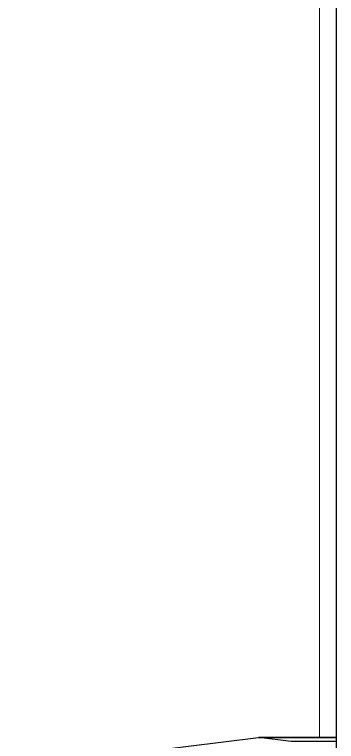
# Model space of a CAD drawing. Extents: x 16.7 to 113.1, y 4.5 to 84.5.
# Drawn here: x 49.711 to 50.092, y 36.527 to 37.387 of the extents above; entities that cross this region are included whole.
import ezdxf

# ---------------------------------------------------------------- set-up
doc = ezdxf.new("R2010")
doc.units = 0
doc.header["$MEASUREMENT"] = 0
doc.linetypes.add('SLD-SOLID', pattern=[0])
doc.layers.add('OBJECT', color=7, linetype='CONTINUOUS')

msp = doc.modelspace()

# ---------------------------------------------------------------- linework, layer by layer
at = {"layer": 'OBJECT', "linetype": 'SLD-SOLID', "lineweight": 15}
msp.add_line((50.07173, 44.08648), (50.07173, 36.53148), dxfattribs=at)
at = {"layer": 'OBJECT'}
for p, q in [((50.09165, 33.70648), (50.09165, 38.10648)), ((49.71108, 36.49604), (49.99964, 36.53147)), ((49.99973, 36.53148), (49.99964, 36.53147)), ((50.09165, 36.53148), (49.99973, 36.53148)), ((50.03826, 36.52682), (50.00007, 36.53144)), ((50.00007, 36.53144), (50.09165, 36.53144)), ((50.09165, 36.52682), (50.03826, 36.52682))]:
    msp.add_line(p, q, dxfattribs=at)
for centre, major_axis, start_param, end_param in [((49.02173, 36.41148), (0.97868, 0.11984), 0.025792, 0.038881), ((49.95673, 36.51683), (0.08156, 0.00999), 6.282798, 6.308978)]:
    msp.add_ellipse(centre, major_axis=major_axis, ratio=0.00637, start_param=start_param, end_param=end_param, dxfattribs=at)

doc.saveas('drawing.dxf')
